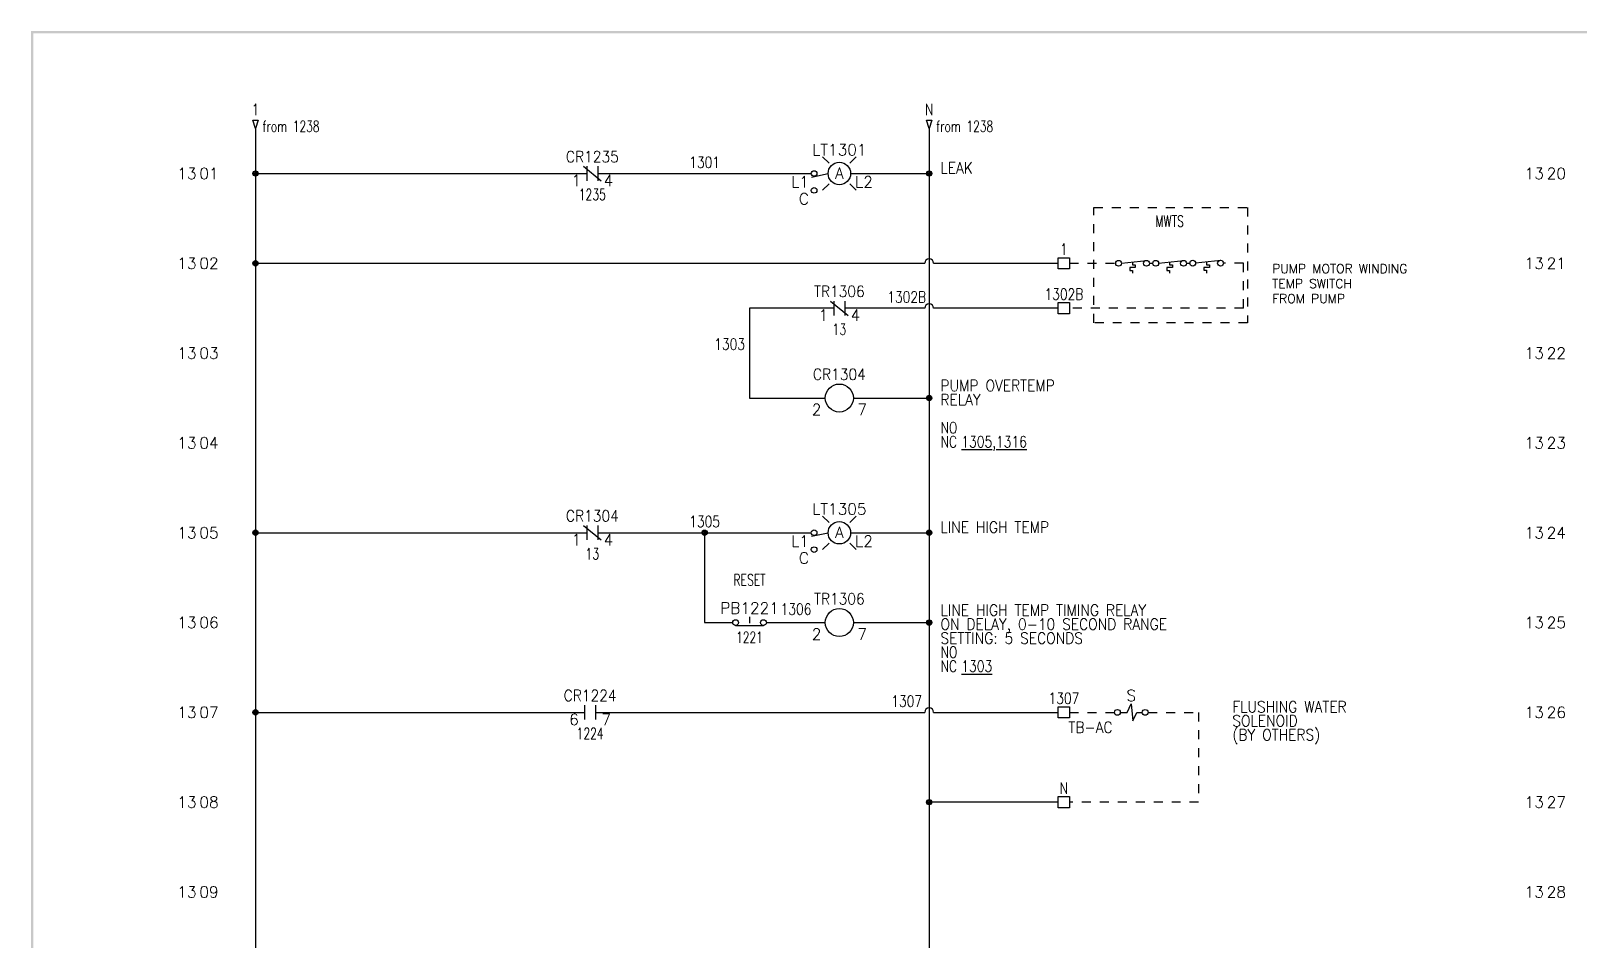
# Model space of a CAD drawing. Header units: inches. Extents: x 0 to 33.9, y 0 to 22.6.
# Drawn here: x 0 to 17.22, y 12.48 to 22.59 of the extents above; entities that cross this region are included whole.
import ezdxf
from ezdxf.enums import TextEntityAlignment as Align

# ---------------------------------------------------------------- set-up
doc = ezdxf.new("R2010")
doc.units = ezdxf.units.IN
doc.header["$LTSCALE"] = 0.5
doc.header["$MEASUREMENT"] = 0
doc.linetypes.add('HIDDEN2', pattern=[0.1875, 0.125, -0.0625])
for name, color, linetype in [('DESC', 150, 'Continuous'), ('DESCCHILD', 20, 'Continuous'), ('MISC', 7, 'Continuous'), ('SYMS', 7, 'Continuous'), ('TAGFIXED', 7, 'Continuous'), ('TAGS', 150, 'Continuous'), ('TERMS', 123, 'Continuous'), ('WIRENO', 72, 'Continuous'), ('WIREREF', 52, 'Continuous'), ('WIREREF_DEST', 52, 'Continuous'), ('WIRES', 7, 'Continuous'), ('XREF', 7, 'Continuous'), ('XREFCHILD', 134, 'Continuous')]:
    doc.layers.add(name, color=color, linetype=linetype)
doc.styles.get("Standard").update_dxf_attribs({"font": 'romans.shx'})
doc.styles.add('WD', font='romans.shx')

# ---------------------------------------------------------------- blocks, each defined once
blk = doc.blocks.new('S&L Title Block V2')
at = {"color": 2}
for points in [[(0, 22.587), (0.025, 22.562), (33.9, 22.587), (33.875, 22.562)], [(0, 0), (0.025, 0.025), (0, 22.587), (0.025, 22.562)]]:
    blk.add_trace(points, dxfattribs=at)
for tag, height, p in [('TITLE#1', 0.15, (31.11, 1.739)), ('TITLE#2', 0.1, (31.129, 1.58))]:
    blk.add_attdef(tag, text='', height=height).set_placement(p, align=Align.CENTER)
for tag, p, height in [('DRAWNBY', (28.968, 0.735), 0.1), ('SCALE', (30.644, 0.731), 0.1), ('CHKBY', (28.975, 0.429), 0.1), ('DATE', (30.653, 0.449), 0.1), ('SH#', (32.993, 0.197), 0.125)]:
    blk.add_attdef(tag, p, '', height=height)
blk.add_attdef('JOB#', text='', height=0.125).set_placement((32.83, 0.195), align=Align.RIGHT)
at = {"flags": 9}
blk.add_attdef('WD_TB', (0, 0), '', height=0.1, dxfattribs=at)
blk = doc.blocks.new('WD_MLRH6')
at = {"style": 'WD'}
blk.add_attdef('SHEET', text='', height=0.125, dxfattribs=at).set_placement((-0.656, 0), align=Align.MIDDLE_RIGHT)
blk.add_attdef('RUNGFIRST', text='', height=0.125, dxfattribs=at).set_placement((-0.625, 0), align=Align.MIDDLE_LEFT)
at = {"style": 'WD', "flags": 1}
for tag, p in [('RUNGHORV', (-0.25, -0.127)), ('RUNGINC', (-0.25, -0.163)), ('WIRE-START', (-0.25, -0.356)), ('WIREMODE', (-0.25, -0.281)), ('RUNGDIST', (-0.25, -0.2)), ('RUNGCNT', (-0.25, -0.237)), ('WIREFMT', (-0.25, -0.321)), ('WIRE-GSUF', (-0.25, -0.396)), ('PH3SPACE', (-0.25, -0.437))]:
    blk.add_attdef(tag, text='', height=0.025, dxfattribs=at).set_placement(p, align=Align.RIGHT)
blk = doc.blocks.new('WDDOT')
for radius in [0.03, 0.0187, 0.00929]:
    blk.add_circle((0, 0), radius)
blk = doc.blocks.new('HLT1AP')
for p, q in [((-0.115, 0.115), (-0.186, 0.186)), ((0.115, 0.115), (0.186, 0.186)), ((-0.125, -0.003), (-0.31, -0.043)), ((-0.115, -0.115), (-0.186, -0.186)), ((0.115, -0.115), (0.186, -0.186))]:
    blk.add_line(p, q)
for centre, radius in [((-0.281, 0), 0.0312), ((0, 0), 0.125), ((-0.281, -0.188), 0.0312)]:
    blk.add_circle(centre, radius)
at = {"style": 'WD', "width": 0.7}
for tag, p in [('INST', (0.006, 0.528)), ('LOC', (0.006, 0.359))]:
    blk.add_attdef(tag, text='', height=0.125, dxfattribs=at).set_placement(p, align=Align.CENTER)
at = {"style": 'WD'}
for tag, p in [('TAG1', (0, 0.202)), ('COLOR', (0, -0.058))]:
    blk.add_attdef(tag, text='', height=0.125, dxfattribs=at).set_placement(p, align=Align.CENTER)
at = {"style": 'WD', "flags": 1}
for tag, p in [('X4TERM01', (-0.312, 0)), ('X1TERM02', (0.125, 0)), ('X4TERM03', (-0.312, -0.188))]:
    blk.add_attdef(tag, p, '', height=0.0125, dxfattribs=at)
at = {"linetype": 'Continuous', "style": 'WD', "flags": 9}
blk.add_attdef('ASSYCODE', text='', height=0.01, dxfattribs=at).set_placement((0.001, 0.1), align=Align.CENTER)
at = {"style": 'WD', "flags": 9}
blk.add_attdef('FAMILY', text='', height=0.01, dxfattribs=at).set_placement((-0.005, 0.161), align=Align.CENTER)
at = {"linetype": 'Continuous', "style": 'WD', "flags": 1}
for tag, p in [('MFG', (0, 0.121)), ('CAT', (0, 0.14))]:
    blk.add_attdef(tag, text='', height=0.01, dxfattribs=at).set_placement(p, align=Align.MIDDLE)
at = {"style": 'WD'}
for tag, p, width in [('DESC1', (1.125, 0), 0.9), ('WDTAGALT', (1.125, -0.312), 0.7)]:
    blk.add_attdef(tag, p, '', height=0.125, dxfattribs=dict(at, width=width))
at = {"linetype": 'Continuous', "style": 'WD', "flags": 8}
for tag, p in [('TERM01', (-0.338, -0.031)), ('TERM03', (-0.338, -0.219))]:
    blk.add_attdef(tag, text='', height=0.125, dxfattribs=at).set_placement(p, align=Align.TOP_RIGHT)
blk.add_attdef('TERM02', text='', height=0.125, dxfattribs=at).set_placement((0.175, -0.031), align=Align.TOP_LEFT)
at = {"style": 'WD', "width": 0.9}
blk.add_attdef('DESC2', text='', height=0.125, dxfattribs=at).set_placement((1.125, -0.031), align=Align.TOP_LEFT)
blk = doc.blocks.new('HSV1')
for p, q in [((-0.123, 0), (-0.047, 0)), ((-0.047, 0), (0, 0.094)), ((0, 0.094), (0.016, -0.094)), ((0.016, -0.094), (0.062, 0)), ((0.062, 0), (0.123, 0))]:
    blk.add_line(p, q)
for centre in [(-0.155, 0), (0.155, 0)]:
    blk.add_circle(centre, 0.0322)
at = {"style": 'WD', "width": 0.7}
for tag, p in [('INST', (0, 0.451)), ('LOC', (0, 0.281))]:
    blk.add_attdef(tag, text='', height=0.125, dxfattribs=at).set_placement(p, align=Align.CENTER)
at = {"style": 'WD'}
blk.add_attdef('TAG1', text='', height=0.125, dxfattribs=at).set_placement((0, 0.125), align=Align.CENTER)
for tag, p, height, flags in [('X4TERM01', (-0.188, 0), 0.0125, 1), ('FAMILY', (0.129, 0.108), 0.01, 9), ('X1TERM02', (0.188, 0), 0.0125, 1)]:
    blk.add_attdef(tag, p, '', height=height, dxfattribs=dict(at, flags=flags))
at = {"linetype": 'Continuous', "style": 'WD', "flags": 9}
for tag, p in [('ASSYCODE', (0.156, 0.047)), ('MFG', (0.156, 0.067)), ('CAT', (0.156, 0.087))]:
    blk.add_attdef(tag, text='', height=0.01, dxfattribs=at).set_placement(p, align=Align.CENTER)
at = {"style": 'WD'}
for tag, p, width in [('DESC1', (1.125, 0), 0.9), ('DESC2', (1.125, -0.156), 0.9), ('DESC3', (1.125, -0.312), 0.9), ('WDTAGALT', (1.133, -0.629), 0.8), ('XREF', (1.133, -0.473), 0.8)]:
    blk.add_attdef(tag, p, '', height=0.125, dxfattribs=dict(at, width=width))
at = {"linetype": 'Continuous', "style": 'WD', "flags": 8}
blk.add_attdef('TERM01', text='', height=0.125, dxfattribs=at).set_placement((-0.25, -0.031), align=Align.TOP_RIGHT)
blk.add_attdef('TERM02', text='', height=0.125, dxfattribs=at).set_placement((0.25, -0.031), align=Align.TOP_LEFT)
at = {"style": 'WD'}
blk.add_attdef('RATING1', (0.078, -0.313), '', height=0.125, dxfattribs=at)
blk = doc.blocks.new('HCR21')
at = {"linetype": 'Continuous'}
for p, q in [((-0.062, 0.08), (-0.062, -0.08)), ((0.062, 0.08), (0.062, -0.08))]:
    blk.add_line(p, q, dxfattribs=at)
at = {"style": 'WD'}
for tag, width, p in [('INST', 0.7, (0, 0.451)), ('LOC', 0.7, (0, 0.281)), ('TAG2', 0.9, (0, 0.125)), ('DESC1', 0.7, (0, -0.449)), ('XREF', 0.7, (0, -0.297)), ('DESC2', 0.7, (0, -0.597)), ('DESC3', 0.7, (0, -0.744))]:
    blk.add_attdef(tag, text='', height=0.125, dxfattribs=dict(at, width=width)).set_placement(p, align=Align.CENTER)
for tag, p, height, flags in [('X4TERM01', (-0.062, 0), 0.0125, 1), ('X1TERM02', (0.062, 0), 0.0125, 1), ('FAMILY', (0.097, 0.053), 0.01, 9), ('CONTACT', (0.097, 0.036), 0.01, 1)]:
    blk.add_attdef(tag, p, '', height=height, dxfattribs=dict(at, flags=flags))
for tag, p in [('X2LINK', (0, 0.125)), ('X8LINK', (0, -0.125))]:
    blk.add_attdef(tag, p, '', height=0.01, dxfattribs=at)
at = {"linetype": 'Continuous', "style": 'WD', "flags": 8}
blk.add_attdef('TERM01', text='', height=0.125, dxfattribs=at).set_placement((-0.125, -0.016), align=Align.TOP_RIGHT)
blk.add_attdef('TERM02', text='', height=0.125, dxfattribs=at).set_placement((0.125, -0.016), align=Align.TOP_LEFT)
blk = doc.blocks.new('HA1D2')
blk.add_lwpolyline([(0, 0.094), (0.031, 0.094), (0, 0), (-0.031, 0.094), (0, 0.094)])
at = {"style": 'WD', "width": 0.8, "flags": 8}
blk.add_attdef('WIRENO', text='', height=0.125, dxfattribs=at).set_placement((0, 0.15), align=Align.CENTER)
at = {"style": 'WD', "flags": 1}
for tag, p in [('X8TERM01', (0, 0)), ('SIGCODE', (0.026, 0.066))]:
    blk.add_attdef(tag, p, '', height=0.01, dxfattribs=at)
at = {"style": 'WD', "width": 0.7}
for tag, p in [('XREF', (0.077, -0.037)), ('DESC1', (0.077, -0.206))]:
    blk.add_attdef(tag, p, '', height=0.125, dxfattribs=at)
blk = doc.blocks.new('HT0W01')
for p, q in [((-0.062, 0.062), (0.062, 0.062)), ((-0.062, -0.062), (-0.062, 0.062)), ((0.062, 0.062), (0.062, -0.062)), ((0.062, -0.062), (-0.062, -0.062))]:
    blk.add_line(p, q)
at = {"style": 'WD'}
for tag, p, width in [('INST', (0.062, 0.42), 0.7), ('LOC', (0.062, 0.25), 0.7), ('DESC1', (0.05, -0.385), 0.8)]:
    blk.add_attdef(tag, p, '', height=0.125, dxfattribs=dict(at, width=width))
at = {"linetype": 'Continuous', "style": 'WD', "width": 0.8, "flags": 8}
blk.add_attdef('WIRENO', text='', height=0.125, dxfattribs=at).set_placement((0, 0.094), align=Align.CENTER)
at = {"style": 'WD', "flags": 1}
for tag, p, height in [('X4TERM01', (-0.062, 0), 0.0125), ('X4TERMDESC01', (-0.055, -0.023), 0.025), ('X2TERMDESC01', (-0.006, 0.029), 0.025), ('STRIPSEQ', (0, 0), 0.00125), ('X2TERM01', (0, 0.062), 0.0125), ('X1TERMDESC01', (0.039, 0.007), 0.025), ('X1TERM01', (0.062, 0), 0.0125), ('LINKTERM', (0, -0.002), 0.00125), ('X8TERM01', (0, -0.062), 0.0125), ('X8TERMDESC01', (0, -0.054), 0.025)]:
    blk.add_attdef(tag, p, '', height=height, dxfattribs=at)
at = {"linetype": 'Continuous', "style": 'WD'}
for tag, p, height, width, flags in [('TAGSTRIP', (0.05, -0.229), 0.125, 0.9, 8), ('CAT', (0.213, -0.406), 0.109, 0.8, 1), ('DESC2', (0.05, -0.541), 0.125, 0.8, 8), ('DESC3', (0.05, -0.698), 0.125, 0.8, 8)]:
    blk.add_attdef(tag, p, '', height=height, dxfattribs=dict(at, width=width, flags=flags))
at = {"linetype": 'Continuous', "style": 'WD', "width": 0.8, "flags": 1}
blk.add_attdef('MFG', text='', height=0.109, dxfattribs=at).set_placement((0.088, -0.406), align=Align.RIGHT)
at = {"style": 'WD', "width": 0.7, "flags": 1}
blk.add_attdef('ASSYCODE', (0.062, -0.281), '', height=0.01, dxfattribs=at)
blk = doc.blocks.new('WD_WNH')
at = {"linetype": 'Continuous', "style": 'WD', "width": 0.8}
blk.add_attdef('WIRENO', text='', height=0.125, dxfattribs=at).set_placement((0, 0.062), align=Align.CENTER)
at = {"style": 'WD', "flags": 1}
for tag, p in [('W01USER', (0, 0.078)), ('W02USER', (0, 0.07)), ('W03USER', (0, 0.062)), ('W04USER', (0, 0.055)), ('W05USER', (0, 0.047)), ('W06USER', (0, 0.039)), ('W07USER', (0, 0.031)), ('W08USER', (0, 0.023)), ('W09USER', (0, 0.016)), ('W10USER', (0, 0.008))]:
    blk.add_attdef(tag, text='', height=0.005, dxfattribs=at).set_placement(p, align=Align.CENTER)
blk = doc.blocks.new('HCR22')
at = {"linetype": 'Continuous'}
for p, q in [((-0.1, 0.08), (0.1, -0.08)), ((-0.062, 0.08), (-0.062, -0.08)), ((0.062, 0.08), (0.062, -0.08))]:
    blk.add_line(p, q, dxfattribs=at)
at = {"style": 'WD'}
for tag, width, p in [('INST', 0.7, (0, 0.451)), ('LOC', 0.7, (0, 0.281)), ('TAG2', 0.9, (0, 0.125)), ('DESC1', 0.7, (0, -0.449)), ('XREF', 0.7, (0, -0.297)), ('DESC2', 0.7, (0, -0.597)), ('DESC3', 0.7, (0, -0.744))]:
    blk.add_attdef(tag, text='', height=0.125, dxfattribs=dict(at, width=width)).set_placement(p, align=Align.CENTER)
for tag, p, height, flags in [('X4TERM01', (-0.062, 0), 0.0125, 1), ('X1TERM02', (0.062, 0), 0.0125, 1), ('FAMILY', (0.097, 0.036), 0.01, 9), ('CONTACT', (0.097, 0.02), 0.01, 1)]:
    blk.add_attdef(tag, p, '', height=height, dxfattribs=dict(at, flags=flags))
for tag, p in [('X2LINK', (0, 0.125)), ('X8LINK', (0, -0.125))]:
    blk.add_attdef(tag, p, '', height=0.01, dxfattribs=at)
at = {"linetype": 'Continuous', "style": 'WD', "flags": 8}
blk.add_attdef('TERM01', text='', height=0.125, dxfattribs=at).set_placement((-0.125, -0.016), align=Align.TOP_RIGHT)
blk.add_attdef('TERM02', text='', height=0.125, dxfattribs=at).set_placement((0.125, -0.016), align=Align.TOP_LEFT)
blk = doc.blocks.new('HTS12')
at = {"linetype": 'Continuous'}
blk.add_line((-0.123, 0.002), (0.159, 0.033), dxfattribs=at)
for p, q in [((0, 0.015), (0, -0.017)), ((0.031, -0.048), (-0.031, -0.048)), ((-0.031, -0.048), (-0.031, -0.079)), ((-0.031, -0.079), (0, -0.079)), ((0, -0.017), (0.031, -0.017)), ((0, -0.079), (0, -0.111)), ((0.031, -0.017), (0.031, -0.048))]:
    blk.add_line(p, q)
for centre in [(-0.155, 0), (0.155, 0)]:
    blk.add_circle(centre, 0.0322)
at = {"style": 'WD', "width": 0.7}
for tag, p in [('INST', (0, 0.732)), ('DESC1', (0, 0.406)), ('LOC', (0, 0.562)), ('DESC2', (0, 0.25)), ('XREF', (0, -0.314))]:
    blk.add_attdef(tag, text='', height=0.125, dxfattribs=at).set_placement(p, align=Align.CENTER)
at = {"style": 'WD'}
blk.add_attdef('TAG1', text='', height=0.125, dxfattribs=at).set_placement((0, 0.094), align=Align.CENTER)
for tag, p, height, flags in [('X4TERM01', (-0.188, 0), 0.0125, 1), ('FAMILY', (0.038, 0.037), 0.01, 9), ('CONTACT', (0.038, 0.02), 0.01, 1), ('X1TERM02', (0.188, 0), 0.0125, 1)]:
    blk.add_attdef(tag, p, '', height=height, dxfattribs=dict(at, flags=flags))
for tag, p in [('X2LINK', (0, 0.078)), ('X8LINK', (0, -0.141))]:
    blk.add_attdef(tag, p, '', height=0.01, dxfattribs=at)
at = {"linetype": 'Continuous', "style": 'WD', "flags": 9}
for tag, p in [('CAT', (0.063, -0.007)), ('ASSYCODE', (0.062, -0.047)), ('MFG', (0.063, -0.027))]:
    blk.add_attdef(tag, text='', height=0.01, dxfattribs=at).set_placement(p, align=Align.CENTER)
at = {"linetype": 'Continuous', "style": 'WD', "flags": 8}
blk.add_attdef('TERM01', text='', height=0.125, dxfattribs=at).set_placement((-0.25, -0.016), align=Align.TOP_RIGHT)
blk.add_attdef('TERM02', text='', height=0.125, dxfattribs=at).set_placement((0.25, -0.016), align=Align.TOP_LEFT)
at = {"style": 'WD', "width": 0.7}
for tag, p in [('WDTAGALT', (0.281, -0.466)), ('RATING1', (0.275, -0.299))]:
    blk.add_attdef(tag, p, '', height=0.125, dxfattribs=at)
blk = doc.blocks.new('HCR1')
blk.add_circle((0, 0), 0.156)
at = {"style": 'WD'}
for tag, width, p in [('INST', 0.7, (0.006, 0.528)), ('LOC', 0.7, (0.006, 0.359)), ('TAG1', 0.9, (0, 0.202))]:
    blk.add_attdef(tag, text='', height=0.125, dxfattribs=dict(at, width=width)).set_placement(p, align=Align.CENTER)
at = {"style": 'WD', "flags": 9}
blk.add_attdef('FAMILY', text='', height=0.01, dxfattribs=at).set_placement((-0.005, 0.17), align=Align.CENTER)
at = {"style": 'WD'}
for tag, p, width in [('DESC1', (1.126, 0.076), 0.9), ('DESC2', (1.126, -0.081), 0.9), ('DESC3', (1.126, -0.237), 0.9), ('XREFNO', (1.359, -0.393), 0.8), ('XREFNC', (1.359, -0.549), 0.8)]:
    blk.add_attdef(tag, p, '', height=0.125, dxfattribs=dict(at, width=width))
at = {"style": 'WD', "flags": 1}
for tag, p in [('X4TERM01', (-0.156, 0)), ('X1TERM02', (0.156, 0))]:
    blk.add_attdef(tag, p, '', height=0.0125, dxfattribs=at)
at = {"linetype": 'Continuous', "style": 'WD', "flags": 9}
blk.add_attdef('ASSYCODE', text='', height=0.01, dxfattribs=at).set_placement((0, 0.125), align=Align.CENTER)
at = {"linetype": 'Continuous', "style": 'WD', "flags": 1}
for tag, p in [('MFG', (0, 0.14)), ('CAT', (0, 0.159))]:
    blk.add_attdef(tag, text='', height=0.01, dxfattribs=at).set_placement(p, align=Align.MIDDLE)
at = {"linetype": 'Continuous', "style": 'WD'}
blk.add_attdef('TERM01', text='', height=0.125, dxfattribs=at).set_placement((-0.2, -0.066), align=Align.TOP_RIGHT)
blk.add_attdef('TERM02', text='', height=0.125, dxfattribs=at).set_placement((0.2, -0.066), align=Align.TOP_LEFT)
at = {"style": 'WD', "width": 0.8, "flags": 8}
for tag, p in [('NO', (1.126, -0.393)), ('NC', (1.126, -0.549))]:
    blk.add_attdef(tag, p, '', height=0.125, dxfattribs=at)
blk = doc.blocks.new('WD_WNV')
at = {"linetype": 'Continuous', "style": 'WD', "width": 0.8}
blk.add_attdef('WIRENO', text='', height=0.125, dxfattribs=at).set_placement((-0.05, 0), align=Align.MIDDLE_RIGHT)
at = {"style": 'WD', "flags": 1}
for tag, p in [('W01USER', (-0.062, 0.094)), ('W02USER', (-0.062, 0.086)), ('W03USER', (-0.062, 0.078)), ('W04USER', (-0.062, 0.07)), ('W05USER', (-0.062, 0.062)), ('W06USER', (-0.062, 0.055)), ('W07USER', (-0.062, 0.047)), ('W08USER', (-0.062, 0.039)), ('W09USER', (-0.062, 0.031)), ('W10USER', (-0.062, 0.023))]:
    blk.add_attdef(tag, text='', height=0.005, dxfattribs=at).set_placement(p, align=Align.CENTER)
blk = doc.blocks.new('HPB22')
for p, q in [((0, 0.062), (0, -0.005)), ((-0.156, -0.034), (0.156, -0.034))]:
    blk.add_line(p, q)
for centre in [(-0.155, 0), (0.155, 0)]:
    blk.add_circle(centre, 0.0322)
at = {"style": 'WD', "width": 0.7}
for tag, p in [('INST', (0, 0.738)), ('LOC', (0, 0.568)), ('DESC1', (0, 0.412)), ('DESC2', (0, 0.255)), ('XREF', (0, -0.227))]:
    blk.add_attdef(tag, text='', height=0.125, dxfattribs=at).set_placement(p, align=Align.CENTER)
at = {"style": 'WD'}
blk.add_attdef('TAG2', text='', height=0.125, dxfattribs=at).set_placement((0, 0.099), align=Align.CENTER)
for tag, p, height, flags in [('X4TERM01', (-0.188, 0), 0.0125, 1), ('FAMILY', (0.054, 0.058), 0.01, 9), ('CONTACT', (0.054, 0.042), 0.01, 9), ('X1TERM02', (0.188, 0), 0.0125, 1)]:
    blk.add_attdef(tag, p, '', height=height, dxfattribs=dict(at, flags=flags))
for tag, p in [('X2LINK', (0, 0.125)), ('X8LINK', (0, -0.094))]:
    blk.add_attdef(tag, p, '', height=0.01, dxfattribs=at)
at = {"linetype": 'Continuous', "style": 'WD', "flags": 8}
blk.add_attdef('TERM01', text='', height=0.125, dxfattribs=at).set_placement((-0.25, -0.031), align=Align.TOP_RIGHT)
blk.add_attdef('TERM02', text='', height=0.125, dxfattribs=at).set_placement((0.25, -0.031), align=Align.TOP_LEFT)

msp = doc.modelspace()

# ---------------------------------------------------------------- linework, layer by layer
at = {"linetype": 'HIDDEN2'}
msp.add_lwpolyline([(11.835, 20.62), (13.543, 20.62), (13.543, 19.337), (11.835, 19.337)], close=True, dxfattribs=at)
at = {"layer": 'WIRES'}
for p, q in [((2.5, 21.5), (2.5, 2.5)), ((10, 21.5), (10, 2.5)), ((2.5, 21), (6.188, 21)), ((6.312, 21), (8.688, 21)), ((9.125, 21), (10, 21)), ((2.5, 20), (9.95, 20)), ((10.05, 20), (11.438, 20)), ((8, 19.5), (8, 18.5)), ((8.938, 19.5), (8, 19.5)), ((9.95, 19.5), (9.062, 19.5)), ((11.438, 19.5), (10.05, 19.5)), ((8, 18.5), (8.844, 18.5)), ((9.156, 18.5), (10, 18.5)), ((2.5, 17), (6.188, 17)), ((6.312, 17), (8.688, 17)), ((7.5, 17), (7.5, 16)), ((9.125, 17), (10, 17)), ((7.5, 16), (7.812, 16)), ((8.188, 16), (8.844, 16)), ((9.156, 16), (10, 16)), ((2.5, 15), (6.163, 15)), ((6.288, 15), (9.95, 15)), ((10.05, 15), (11.438, 15)), ((11.438, 14), (10, 14))]:
    msp.add_line(p, q, dxfattribs=at)
at = {"layer": 'WIRES', "linetype": 'HIDDEN2'}
for p, q in [((11.562, 20), (12.077, 20)), ((12.452, 20), (12.489, 20)), ((12.864, 20), (12.902, 20)), ((13.5, 20.002), (13.277, 20.002)), ((13.5, 19.5), (13.5, 20.002)), ((13.5, 19.5), (11.562, 19.5)), ((11.562, 15), (12.062, 15)), ((12.438, 15), (13, 15)), ((13, 15), (13, 14)), ((13, 14), (11.562, 14))]:
    msp.add_line(p, q, dxfattribs=at)
at = {"layer": 'WIRES'}
for centre in [(10, 20), (10, 19.5), (10, 15)]:
    msp.add_arc(centre, 0.05, 0, 180, dxfattribs=at)

# ---------------------------------------------------------------- block references
msp.add_blockref('S&L Title Block V2', (0, 0))
for p, values in [((2.5, 21), {'RUNGFIRST': '01', 'SHEET': '13'}), ((17.5, 21), {'RUNGFIRST': '20', 'SHEET': '13'})]:
    msp.add_blockref('WD_MLRH6', p).add_auto_attribs(values)
at = {"layer": 'SYMS'}
ref = msp.add_blockref('HA1D2', (2.5, 21.5), dxfattribs=at)
ref.add_attrib('WIRENO', '1', dxfattribs={"layer": 'WIREREF_DEST', "height": 0.125, "style": 'WD', "width": 0.8, "flags": 8}).set_placement((2.5, 21.65), align=Align.CENTER)
ref.add_attrib('XREF', 'from 1238', (2.577, 21.463), dxfattribs={"layer": 'XREF', "height": 0.125, "style": 'WD', "width": 0.7})
ref = msp.add_blockref('HA1D2', (10, 21.5), dxfattribs=at)
ref.add_attrib('WIRENO', 'N', dxfattribs={"layer": 'WIREREF_DEST', "height": 0.125, "style": 'WD', "width": 0.8, "flags": 8}).set_placement((10, 21.65), align=Align.CENTER)
ref.add_attrib('XREF', 'from 1238', (10.077, 21.463), dxfattribs={"layer": 'XREF', "height": 0.125, "style": 'WD', "width": 0.7})
ref = msp.add_blockref('HCR22', (6.25, 21), dxfattribs=at)
ref.add_attrib('XREF', '1235', dxfattribs={"layer": 'XREFCHILD', "height": 0.125, "style": 'WD', "width": 0.7}).set_placement((6.25, 20.703), align=Align.CENTER)
ref.add_attrib('TERM02', '4', dxfattribs={"layer": 'TERMS', "linetype": 'Continuous', "height": 0.125, "style": 'WD', "flags": 8}).set_placement((6.375, 20.984), align=Align.TOP_LEFT)
ref.add_attrib('TERM01', '1', dxfattribs={"layer": 'TERMS', "linetype": 'Continuous', "height": 0.125, "style": 'WD', "flags": 8}).set_placement((6.125, 20.984), align=Align.TOP_RIGHT)
ref.add_attrib('TAG2', 'CR1235', dxfattribs={"layer": 'TAGS', "height": 0.125, "style": 'WD', "width": 0.9}).set_placement((6.25, 21.125), align=Align.CENTER)
ref = msp.add_blockref('HLT1AP', (9, 21), dxfattribs=at)
ref.add_attrib('TERM03', 'C', dxfattribs={"layer": 'TERMS', "linetype": 'Continuous', "height": 0.125, "style": 'WD', "flags": 8}).set_placement((8.662, 20.781), align=Align.TOP_RIGHT)
ref.add_attrib('DESC1', 'LEAK', (10.125, 21), dxfattribs={"layer": 'DESC', "height": 0.125, "style": 'WD', "width": 0.9})
ref.add_attrib('TERM02', 'L2', dxfattribs={"layer": 'TERMS', "linetype": 'Continuous', "height": 0.125, "style": 'WD', "flags": 8}).set_placement((9.175, 20.969), align=Align.TOP_LEFT)
ref.add_attrib('TERM01', 'L1', dxfattribs={"layer": 'TERMS', "linetype": 'Continuous', "height": 0.125, "style": 'WD', "flags": 8}).set_placement((8.662, 20.969), align=Align.TOP_RIGHT)
ref.add_attrib('TAG1', 'LT1301', dxfattribs={"layer": 'TAGS', "height": 0.125, "style": 'WD'}).set_placement((9, 21.202), align=Align.CENTER)
ref.add_attrib('COLOR', 'A', dxfattribs={"layer": 'MISC', "height": 0.125, "style": 'WD'}).set_placement((9, 20.942), align=Align.CENTER)
for name, p in [('WDDOT', (2.5, 21)), ('WDDOT', (10, 21)), ('WDDOT', (2.5, 20)), ('HTS12', (12.264, 20)), ('HTS12', (13.089, 20.002)), ('WDDOT', (10, 18.5)), ('WDDOT', (2.5, 17)), ('WDDOT', (7.5, 17)), ('WDDOT', (10, 17)), ('WDDOT', (10, 16)), ('WDDOT', (2.5, 15)), ('WDDOT', (10, 14))]:
    msp.add_blockref(name, p, dxfattribs=at)
ref = msp.add_blockref('HTS12', (12.677, 20), dxfattribs=at)
ref.add_attrib('DESC1', 'MWTS', dxfattribs={"layer": 'DESC', "height": 0.125, "style": 'WD', "width": 0.7}).set_placement((12.677, 20.406), align=Align.CENTER)
ref = msp.add_blockref('HT0W01', (11.5, 20), dxfattribs=at)
ref.add_attrib('WIRENO', '1', dxfattribs={"layer": 'WIREREF', "linetype": 'Continuous', "height": 0.125, "style": 'WD', "width": 0.8, "flags": 8}).set_placement((11.5, 20.094), align=Align.CENTER)
ref = msp.add_blockref('HCR22', (9, 19.5), dxfattribs=at)
ref.add_attrib('XREF', '13', dxfattribs={"layer": 'XREFCHILD', "height": 0.125, "style": 'WD', "width": 0.7}).set_placement((9, 19.203), align=Align.CENTER)
ref.add_attrib('TERM02', '4', dxfattribs={"layer": 'TERMS', "linetype": 'Continuous', "height": 0.125, "style": 'WD', "flags": 8}).set_placement((9.125, 19.484), align=Align.TOP_LEFT)
ref.add_attrib('TERM01', '1', dxfattribs={"layer": 'TERMS', "linetype": 'Continuous', "height": 0.125, "style": 'WD', "flags": 8}).set_placement((8.875, 19.484), align=Align.TOP_RIGHT)
ref.add_attrib('TAG2', 'TR1306', dxfattribs={"layer": 'TAGS', "height": 0.125, "style": 'WD', "width": 0.9}).set_placement((9, 19.625), align=Align.CENTER)
ref = msp.add_blockref('HT0W01', (11.5, 19.5), dxfattribs=at)
ref.add_attrib('WIRENO', '1302B', dxfattribs={"layer": 'WIREREF', "linetype": 'Continuous', "height": 0.125, "style": 'WD', "width": 0.8, "flags": 8}).set_placement((11.5, 19.594), align=Align.CENTER)
ref = msp.add_blockref('HCR1', (9, 18.5), dxfattribs=at)
ref.add_attrib('NC', 'NC', (10.126, 17.951), dxfattribs={"layer": 'MISC', "height": 0.125, "style": 'WD', "width": 0.8, "flags": 8})
ref.add_attrib('NO', 'NO', (10.126, 18.107), dxfattribs={"layer": 'MISC', "height": 0.125, "style": 'WD', "width": 0.8, "flags": 8})
ref.add_attrib('TERM02', '7', dxfattribs={"layer": 'TERMS', "linetype": 'Continuous', "height": 0.125, "style": 'WD'}).set_placement((9.2, 18.434), align=Align.TOP_LEFT)
ref.add_attrib('TERM01', '2', dxfattribs={"layer": 'TERMS', "linetype": 'Continuous', "height": 0.125, "style": 'WD'}).set_placement((8.8, 18.434), align=Align.TOP_RIGHT)
ref.add_attrib('XREFNC', '%%u1305%%u,%%u1316%%u', (10.359, 17.951), dxfattribs={"layer": 'XREF', "height": 0.125, "style": 'WD', "width": 0.8})
ref.add_attrib('DESC2', 'RELAY', (10.126, 18.419), dxfattribs={"layer": 'DESC', "height": 0.125, "style": 'WD', "width": 0.9})
ref.add_attrib('DESC1', 'PUMP OVERTEMP', (10.126, 18.576), dxfattribs={"layer": 'DESC', "height": 0.125, "style": 'WD', "width": 0.9})
ref.add_attrib('TAG1', 'CR1304', dxfattribs={"layer": 'TAGS', "height": 0.125, "style": 'WD', "width": 0.9}).set_placement((9, 18.702), align=Align.CENTER)
ref = msp.add_blockref('HCR22', (6.25, 17), dxfattribs=at)
ref.add_attrib('XREF', '13', dxfattribs={"layer": 'XREFCHILD', "height": 0.125, "style": 'WD', "width": 0.7}).set_placement((6.25, 16.703), align=Align.CENTER)
ref.add_attrib('TERM02', '4', dxfattribs={"layer": 'TERMS', "linetype": 'Continuous', "height": 0.125, "style": 'WD', "flags": 8}).set_placement((6.375, 16.984), align=Align.TOP_LEFT)
ref.add_attrib('TERM01', '1', dxfattribs={"layer": 'TERMS', "linetype": 'Continuous', "height": 0.125, "style": 'WD', "flags": 8}).set_placement((6.125, 16.984), align=Align.TOP_RIGHT)
ref.add_attrib('TAG2', 'CR1304', dxfattribs={"layer": 'TAGS', "height": 0.125, "style": 'WD', "width": 0.9}).set_placement((6.25, 17.125), align=Align.CENTER)
ref = msp.add_blockref('HLT1AP', (9, 17), dxfattribs=at)
ref.add_attrib('TERM03', 'C', dxfattribs={"layer": 'TERMS', "linetype": 'Continuous', "height": 0.125, "style": 'WD', "flags": 8}).set_placement((8.662, 16.781), align=Align.TOP_RIGHT)
ref.add_attrib('DESC1', 'LINE HIGH TEMP', (10.125, 17), dxfattribs={"layer": 'DESC', "height": 0.125, "style": 'WD', "width": 0.9})
ref.add_attrib('TERM02', 'L2', dxfattribs={"layer": 'TERMS', "linetype": 'Continuous', "height": 0.125, "style": 'WD', "flags": 8}).set_placement((9.175, 16.969), align=Align.TOP_LEFT)
ref.add_attrib('TERM01', 'L1', dxfattribs={"layer": 'TERMS', "linetype": 'Continuous', "height": 0.125, "style": 'WD', "flags": 8}).set_placement((8.662, 16.969), align=Align.TOP_RIGHT)
ref.add_attrib('TAG1', 'LT1305', dxfattribs={"layer": 'TAGS', "height": 0.125, "style": 'WD'}).set_placement((9, 17.202), align=Align.CENTER)
ref.add_attrib('COLOR', 'A', dxfattribs={"layer": 'MISC', "height": 0.125, "style": 'WD'}).set_placement((9, 16.942), align=Align.CENTER)
ref = msp.add_blockref('HPB22', (8, 16), dxfattribs=at)
ref.add_attrib('XREF', '1221', dxfattribs={"layer": 'XREFCHILD', "height": 0.125, "style": 'WD', "width": 0.7}).set_placement((8, 15.773), align=Align.CENTER)
ref.add_attrib('DESC1', 'RESET', dxfattribs={"layer": 'DESCCHILD', "height": 0.125, "style": 'WD', "width": 0.7}).set_placement((8, 16.412), align=Align.CENTER)
ref.add_attrib('TAG2', 'PB1221', dxfattribs={"layer": 'TAGS', "height": 0.125, "style": 'WD'}).set_placement((8, 16.099), align=Align.CENTER)
ref = msp.add_blockref('HCR1', (9, 16), dxfattribs=at)
ref.add_attrib('DESC3', 'SETTING: 5 SECONDS', (10.126, 15.763), dxfattribs={"layer": 'DESC', "height": 0.125, "style": 'WD', "width": 0.9})
ref.add_attrib('NC', 'NC', (10.126, 15.451), dxfattribs={"layer": 'MISC', "height": 0.125, "style": 'WD', "width": 0.8, "flags": 8})
ref.add_attrib('NO', 'NO', (10.126, 15.607), dxfattribs={"layer": 'MISC', "height": 0.125, "style": 'WD', "width": 0.8, "flags": 8})
ref.add_attrib('TERM02', '7', dxfattribs={"layer": 'TERMS', "linetype": 'Continuous', "height": 0.125, "style": 'WD'}).set_placement((9.2, 15.934), align=Align.TOP_LEFT)
ref.add_attrib('TERM01', '2', dxfattribs={"layer": 'TERMS', "linetype": 'Continuous', "height": 0.125, "style": 'WD'}).set_placement((8.8, 15.934), align=Align.TOP_RIGHT)
ref.add_attrib('XREFNC', '%%u1303%%u', (10.359, 15.451), dxfattribs={"layer": 'XREF', "height": 0.125, "style": 'WD', "width": 0.8})
ref.add_attrib('DESC2', 'ON DELAY, 0-10 SECOND RANGE', (10.126, 15.919), dxfattribs={"layer": 'DESC', "height": 0.125, "style": 'WD', "width": 0.9})
ref.add_attrib('DESC1', 'LINE HIGH TEMP TIMING RELAY', (10.126, 16.076), dxfattribs={"layer": 'DESC', "height": 0.125, "style": 'WD', "width": 0.9})
ref.add_attrib('TAG1', 'TR1306', dxfattribs={"layer": 'TAGS', "height": 0.125, "style": 'WD', "width": 0.9}).set_placement((9, 16.202), align=Align.CENTER)
ref = msp.add_blockref('HCR21', (6.225, 15), dxfattribs=at)
ref.add_attrib('TERM02', '7', dxfattribs={"layer": 'TERMS', "linetype": 'Continuous', "height": 0.125, "style": 'WD', "flags": 8}).set_placement((6.35, 14.984), align=Align.TOP_LEFT)
ref.add_attrib('TERM01', '6', dxfattribs={"layer": 'TERMS', "linetype": 'Continuous', "height": 0.125, "style": 'WD', "flags": 8}).set_placement((6.1, 14.984), align=Align.TOP_RIGHT)
ref.add_attrib('XREF', '1224', dxfattribs={"layer": 'XREFCHILD', "height": 0.125, "style": 'WD', "width": 0.7}).set_placement((6.225, 14.703), align=Align.CENTER)
ref.add_attrib('TAG2', 'CR1224', dxfattribs={"layer": 'TAGS', "height": 0.125, "style": 'WD', "width": 0.9}).set_placement((6.225, 15.125), align=Align.CENTER)
ref = msp.add_blockref('HT0W01', (11.5, 15), dxfattribs=at)
ref.add_attrib('WIRENO', '1307', dxfattribs={"layer": 'WIREREF', "linetype": 'Continuous', "height": 0.125, "style": 'WD', "width": 0.8, "flags": 8}).set_placement((11.5, 15.094), align=Align.CENTER)
ref.add_attrib('TAGSTRIP', 'TB-AC', (11.55, 14.771), dxfattribs={"layer": 'TAGS', "linetype": 'Continuous', "height": 0.125, "style": 'WD', "width": 0.9, "flags": 8})
ref = msp.add_blockref('HSV1', (12.25, 15), dxfattribs=at)
ref.add_attrib('DESC3', '(BY OTHERS)', (13.375, 14.688), dxfattribs={"layer": 'DESC', "height": 0.125, "style": 'WD', "width": 0.9})
ref.add_attrib('TAG1F', 'S', dxfattribs={"layer": 'TAGFIXED', "height": 0.125, "style": 'WD'}).set_placement((12.25, 15.125), align=Align.CENTER)
ref.add_attrib('DESC2', 'SOLENOID', (13.375, 14.844), dxfattribs={"layer": 'DESC', "height": 0.125, "style": 'WD', "width": 0.9})
ref.add_attrib('DESC1', 'FLUSHING WATER', (13.375, 15), dxfattribs={"layer": 'DESC', "height": 0.125, "style": 'WD', "width": 0.9})
ref = msp.add_blockref('HT0W01', (11.5, 14), dxfattribs=at)
ref.add_attrib('WIRENO', 'N', dxfattribs={"layer": 'WIREREF', "linetype": 'Continuous', "height": 0.125, "style": 'WD', "width": 0.8, "flags": 8}).set_placement((11.5, 14.094), align=Align.CENTER)
at = {"layer": 'WIRENO'}
ref = msp.add_blockref('WD_WNH', (7.5, 21), dxfattribs=at)
ref.add_attrib('WIRENO', '1301', dxfattribs={"linetype": 'Continuous', "height": 0.125, "style": 'WD', "width": 0.8}).set_placement((7.5, 21.062), align=Align.CENTER)
ref = msp.add_blockref('WD_WNH', (9.75, 19.5), dxfattribs=at)
ref.add_attrib('WIRENO', '1302B', dxfattribs={"linetype": 'Continuous', "height": 0.125, "style": 'WD', "width": 0.8}).set_placement((9.75, 19.562), align=Align.CENTER)
ref = msp.add_blockref('WD_WNV', (8, 19.1), dxfattribs=at)
ref.add_attrib('WIRENO', '1303', dxfattribs={"linetype": 'Continuous', "height": 0.125, "style": 'WD', "width": 0.8}).set_placement((7.95, 19.1), align=Align.MIDDLE_RIGHT)
ref = msp.add_blockref('WD_WNH', (7.5, 17), dxfattribs=at)
ref.add_attrib('WIRENO', '1305', dxfattribs={"linetype": 'Continuous', "height": 0.125, "style": 'WD', "width": 0.8}).set_placement((7.5, 17.062), align=Align.CENTER)
ref = msp.add_blockref('WD_WNH', (8.516, 16), dxfattribs=at)
ref.add_attrib('WIRENO', '1306', dxfattribs={"linetype": 'Continuous', "height": 0.125, "style": 'WD', "width": 0.8}).set_placement((8.518, 16.087), align=Align.CENTER)
ref = msp.add_blockref('WD_WNH', (9.75, 15), dxfattribs=at)
ref.add_attrib('WIRENO', '1307', dxfattribs={"linetype": 'Continuous', "height": 0.125, "style": 'WD', "width": 0.8}).set_placement((9.75, 15.062), align=Align.CENTER)

# ---------------------------------------------------------------- texts
at = {"style": 'WD'}
for p in [(1.844, 20), (16.844, 20), (1.844, 19), (16.844, 19), (1.844, 18), (16.844, 18), (1.844, 17), (16.844, 17), (1.844, 16), (16.844, 16), (1.844, 15), (16.844, 15), (1.844, 14), (16.844, 14), (1.844, 13), (16.844, 13)]:
    msp.add_text('13', height=0.125, dxfattribs=at).set_placement(p, align=Align.MIDDLE_RIGHT)
for s, p in [('02', (1.875, 20)), ('21', (16.875, 20)), ('03', (1.875, 19)), ('22', (16.875, 19)), ('04', (1.875, 18)), ('23', (16.875, 18)), ('05', (1.875, 17)), ('24', (16.875, 17)), ('06', (1.875, 16)), ('25', (16.875, 16)), ('07', (1.875, 15)), ('26', (16.875, 15)), ('08', (1.875, 14)), ('27', (16.875, 14)), ('09', (1.875, 13)), ('28', (16.875, 13))]:
    msp.add_text(s, height=0.125, dxfattribs=at).set_placement(p, align=Align.MIDDLE_LEFT)
at = {"linetype": 'HIDDEN2', "insert": (13.819, 19.991), "char_height": 0.1, "attachment_point": 1}
msp.add_mtext_dynamic_manual_height_columns('PUMP MOTOR WINDING TEMP SWITCH\\PFROM PUMP', width=1.68089, gutter_width=0.5, heights=[0], dxfattribs=at)

doc.saveas('drawing.dxf')
